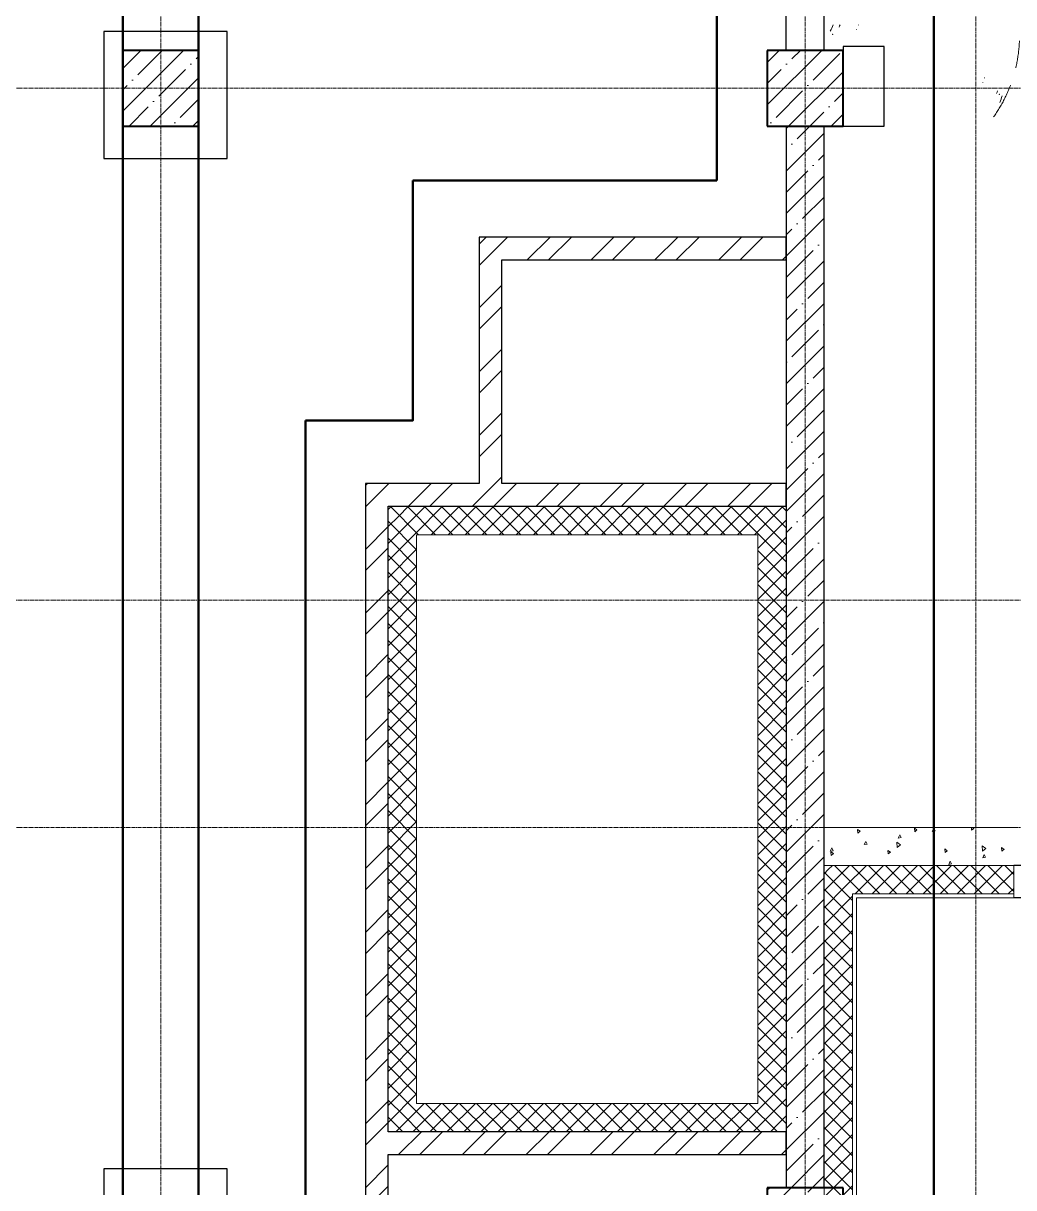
# Model space of a CAD drawing. Header units: millimetres. Extents: x -24360 to 609566, y -391049 to 148426.
# Drawn here: x 23475 to 28700, y 73100 to 79243 of the extents above; entities that cross this region are included whole.
import ezdxf

# ---------------------------------------------------------------- set-up
doc = ezdxf.new("R2010")
doc.units = ezdxf.units.MM
for name, pattern in [('CENTER2', [28.575, 19.05, -3.175, 3.175, -3.175]), ('DASHED', [19.05, 12.7, -6.35]), ('HIDDEN2', [4.7625, 3.175, -1.5875])]:
    doc.linetypes.add(name, pattern=pattern)
for name, color, linetype, lineweight in [('АР_Двери_внутренние_антипаника', 7, 'Continuous', 0), ('АР_Колонны', 70, 'Continuous', 30), ('АР_Стены ЖБ', 7, 'Continuous', 30), ('АР_Стены кирпич', 32, 'Continuous', 25), ('АР_Стены ПЕНОблок', 52, 'Continuous', 20), ('АР_Утеплитель', 31, 'Continuous', 0), ('АР_Штриховка', 8, 'Continuous', 0)]:
    doc.layers.add(name, color=color, linetype=linetype, lineweight=lineweight)
for name, color, linetype, lineweight, true_color in [('АР_Оси_РД_100', 7, 'Continuous', 0, 0x525252), ('МАГНИТЫ', 7, 'Continuous', 0, 0xd100d1), ('РД_Витраж_вн', 7, 'Continuous', 25, 0x148aff), ('РД_Оси_100', 7, 'Continuous', 0, 0x525252)]:
    doc.layers.add(name, color=color, linetype=linetype, lineweight=lineweight, true_color=true_color)
doc.layers.add('КР_Балки-0.5', color=60, linetype='Continuous', lineweight=50, plot=False)

# ---------------------------------------------------------------- blocks, each defined once
blk = doc.blocks.new('СОШ_2200_АР_ОСИ_М100_28.05.24')
at = {"layer": 'АР_Оси_РД_100', "linetype": 'CENTER2'}
for p, q in [((24200, -6155), (24200, 139938.679)), ((27600, -6155), (27600, 139938.679)), ((-5954.958, 78900), (119910, 78900)), ((119910, 76200), (-5954.958, 76200)), ((-5954.958, 75000), (119910, 75000))]:
    blk.add_line(p, q, dxfattribs=at)
blk.add_lwpolyline([(28500, -6155), (28500, 139938.679)], dxfattribs=at)

msp = doc.modelspace()

# ---------------------------------------------------------------- hatches: boundary and pattern name
at = {"layer": 'АР_Штриховка', "linetype": 'Continuous', "lineweight": 5, "true_color": 0x000000}
h = msp.add_hatch(dxfattribs=at)
h.set_pattern_fill('ANSI35', color=18, scale=25, style=0)
h.paths.add_polyline_path([(24000, 78700), (24400, 78700), (24400, 79100), (24000, 79100)], flags=0)
h = msp.add_hatch(dxfattribs=at)
h.set_pattern_fill('ANSI35', color=18, scale=25, style=0)
h.paths.add_polyline_path([(27400, 78700), (27800, 78700), (27800, 79100), (27400, 79100)], flags=0)
h = msp.add_hatch(dxfattribs=at)
h.set_pattern_fill('ANSI35', color=18, scale=25, angle=-360, style=0)
h.paths.add_polyline_path([(27700, 78700), (27500, 78700), (27500, 73100), (27700, 73100)], flags=0)
at = {"layer": 'АР_Штриховка', "linetype": 'Continuous', "lineweight": 0, "true_color": 0x000000}
h = msp.add_hatch(dxfattribs=at)
h.set_pattern_fill('ANSI32', color=18, scale=25, angle=-360, style=0)
h.paths.add_polyline_path([(25880, 78115), (26000, 77995), (27500, 77995), (27500, 78115)], flags=0)
h = msp.add_hatch(dxfattribs=at)
h.set_pattern_fill('ANSI32', color=18, scale=25, style=0)
h.paths.add_polyline_path([(25880, 76815), (25960, 76785), (26000, 76815), (26000, 77995), (25880, 78115)], flags=0)
h = msp.add_hatch(dxfattribs=at)
h.set_pattern_fill('ANSI32', color=18, scale=25, angle=1.3e-14, style=0)
h.paths.add_polyline_path([(25280, 71575), (25400, 71695), (25400, 73275), (25370, 73355), (25280, 73395)], flags=0)
h.paths.add_polyline_path([(25280, 73395), (25370, 73355), (25400, 73395), (25400, 76695), (25280, 76815)], flags=0)
h = msp.add_hatch(dxfattribs=at)
h.set_pattern_fill('ANSI32', color=18, scale=25, angle=-1.5e-12, style=0)
h.paths.add_polyline_path([(25280, 76815), (25400, 76695), (26000, 76695), (25960, 76785), (25880, 76815)], flags=0)
h.paths.add_polyline_path([(26000, 76815), (25960, 76785), (26000, 76695), (27500, 76695), (27500, 76815)], flags=0)
h = msp.add_hatch(dxfattribs=at)
h.set_pattern_fill('ANSI37', color=18, scale=20, angle=-360, style=0)
h.paths.add_polyline_path([(27350, 76545), (27500, 76695), (25400, 76695), (25550, 76545)], flags=0)
h = msp.add_hatch(dxfattribs=at)
h.set_pattern_fill('ANSI37', color=18, scale=20, angle=-360, style=0)
h.paths.add_polyline_path([(25550, 76545), (25400, 76695), (25400, 73395), (25550, 73545)], flags=0)
h = msp.add_hatch(dxfattribs=at)
h.set_pattern_fill('ANSI37', color=18, scale=20, style=0)
h.paths.add_polyline_path([(27350, 73545), (27500, 73395), (27500, 76695), (27350, 76545)], flags=0)
h = msp.add_hatch(dxfattribs=at)
h.set_pattern_fill('ANSI37', color=18, scale=20, angle=-360, style=0)
h.paths.add_polyline_path([(27850, 74650), (27700, 74800), (27700, 71300), (27850, 71300)], flags=0)
h = msp.add_hatch(dxfattribs=at)
h.set_pattern_fill('ANSI37', color=18, scale=20, angle=-360, style=0)
h.paths.add_polyline_path([(25550, 73545), (25400, 73395), (27500, 73395), (27350, 73545)], flags=0)
h = msp.add_hatch(dxfattribs=at)
h.set_pattern_fill('ANSI32', color=18, scale=25, angle=360, style=0)
h.paths.add_polyline_path([(27500, 73275), (27500, 73395), (25400, 73395), (25370, 73355), (25400, 73275)], flags=0)
at = {"layer": 'АР_Штриховка', "linetype": 'Continuous', "lineweight": 5, "true_color": 0x000000}
h = msp.add_hatch(dxfattribs=at)
h.set_pattern_fill('ANSI35', color=18, scale=25, style=0)
h.paths.add_polyline_path([(27400, 72700), (27800, 72700), (27800, 73100), (27400, 73100)], flags=0)

# ---------------------------------------------------------------- linework, layer by layer
at = {"color": 2, "lineweight": 50}
for points in [[(29275, 90117.643), (28278, 90117.643), (28278, 71611), (44686.877, 71611), (44686.877, 90117.643)], [(27133, 85583), (27133, 78414)], [(25530, 78414), (25530, 77147), (24963, 77147)], [(25530, 78414), (27133, 78414)], [(27133, 71160), (24963, 71160), (24963, 77147)]]:
    msp.add_lwpolyline(points, dxfattribs=at)
at = {"color": 2}
for points in [[(23900, 78530), (24550, 78530), (24550, 79200), (23900, 79200)], [(23900, 72530), (24550, 72530), (24550, 73200), (23900, 73200)]]:
    msp.add_lwpolyline(points, close=True, dxfattribs=at)
at = {"layer": 'АР_Двери_внутренние_антипаника', "color": 18, "linetype": 'Continuous', "true_color": 0x000000}
for centre, radius, start, end in [((28647.539, 78797.649), 1000, 154.1086387, 156.2244587), ((26836.431, 79555.883), 1000, 340.4950087, 341.3083487), ((27870.447, 79211.39), 1, 247.1867687, 337.1867687), ((27879.933, 79233.943), 1, 337.1867687, 67.1867687), ((28546.835, 78953.422), 1, 67.1867687, 157.1867687), ((28537.349, 78930.869), 1, 157.1867687, 247.1867687), ((29506.713, 78432.674), 1000, 153.0651887, 153.8785287), ((27698.162, 79196.988), 1000, 338.1490787, 340.2648987)]:
    msp.add_arc(centre, radius, start, end, dxfattribs=at)
at = {"layer": 'АР_Двери_внутренние_антипаника', "color": 18, "linetype": 'DASHED', "lineweight": 0, "ltscale": 15, "true_color": 0x000000}
msp.add_arc((27987.847, 79177.844), 742.676, 324.7325036, 357.8513565, dxfattribs=at)
at = {"layer": 'АР_Двери_внутренние_антипаника', "color": 18, "linetype": 'Continuous', "true_color": 0x000000}
for p in [(27745.482, 79185.112), (28624.549, 78867.366)]:
    msp.add_point(p, dxfattribs=at)
at = {"layer": 'АР_Колонны', "color": 18, "linetype": 'HIDDEN2', "lineweight": 25, "true_color": 0x000000}
for p, q in [((24000, 79100), (24400, 79100)), ((24000, 78700), (24000, 79100)), ((24400, 79100), (24400, 78700)), ((27400, 79100), (27800, 79100)), ((27400, 78700), (27400, 79100)), ((27800, 79100), (27800, 78700)), ((24400, 78700), (24000, 78700)), ((27800, 78700), (27400, 78700)), ((27400, 73100), (27800, 73100)), ((27400, 72700), (27400, 73100)), ((27800, 73100), (27800, 72700))]:
    msp.add_line(p, q, dxfattribs=at)
at = {"layer": 'АР_Колонны', "color": 18, "linetype": 'Continuous', "lineweight": 30, "true_color": 0x000000}
for p, q in [((24400, 79100), (24000, 79100)), ((24000, 79100), (24000, 78700)), ((24400, 78700), (24400, 79100)), ((27800, 79100), (27400, 79100)), ((27400, 79100), (27400, 78700)), ((27800, 78700), (27800, 79100)), ((24000, 78700), (24400, 78700)), ((27400, 78700), (27800, 78700)), ((27800, 73100), (27400, 73100)), ((27400, 73100), (27400, 72700)), ((27800, 72700), (27800, 73100))]:
    msp.add_line(p, q, dxfattribs=at)
at = {"layer": 'АР_Стены ЖБ', "color": 18, "linetype": 'Continuous', "lineweight": 40, "true_color": 0x000000}
for p, q in [((24400, 79100), (24000, 79100)), ((24000, 79100), (24000, 78700)), ((24400, 78700), (24400, 79100)), ((27800, 79100), (27400, 79100)), ((27400, 79100), (27400, 78700)), ((27800, 78700), (27800, 79100)), ((24000, 78700), (24400, 78700)), ((27400, 78700), (27800, 78700)), ((27800, 73100), (27400, 73100)), ((27400, 73100), (27400, 72700)), ((27800, 72700), (27800, 73100))]:
    msp.add_line(p, q, dxfattribs=at)
at = {"layer": 'АР_Стены ЖБ', "color": 18, "linetype": 'Continuous', "lineweight": 30, "true_color": 0x000000}
for p, q in [((27700, 78700), (27500, 78700)), ((27500, 78700), (27500, 73100)), ((27700, 73100), (27700, 78700)), ((27500, 73100), (27700, 73100))]:
    msp.add_line(p, q, dxfattribs=at)
at = {"layer": 'АР_Стены кирпич', "color": 18, "linetype": 'Continuous', "lineweight": 25, "true_color": 0x000000}
for p, q in [((27500, 78115), (25880, 78115)), ((25880, 78115), (25880, 76815)), ((27500, 77995), (27500, 78115)), ((26000, 77995), (27500, 77995)), ((26000, 76815), (26000, 77995)), ((25280, 76815), (25280, 73395)), ((25880, 76815), (25280, 76815)), ((27500, 76815), (26000, 76815)), ((27500, 76695), (27500, 76815)), ((25400, 73395), (25400, 76695)), ((25400, 76695), (26000, 76695)), ((26000, 76695), (27500, 76695)), ((25280, 73395), (25280, 71575)), ((27500, 73395), (25400, 73395)), ((27500, 73275), (27500, 73395)), ((25400, 73275), (27500, 73275)), ((25400, 71695), (25400, 73275))]:
    msp.add_line(p, q, dxfattribs=at)
at = {"layer": 'АР_Стены ПЕНОблок', "color": 18, "linetype": 'Continuous', "lineweight": 20, "true_color": 0x000000}
for p, q in [((28700, 75000.024), (27700, 75000)), ((27700, 75000), (27700.005, 74800)), ((27700.005, 74800), (28700.005, 74800.024))]:
    msp.add_line(p, q, dxfattribs=at)
at = {"layer": 'АР_Утеплитель', "color": 18, "linetype": 'Continuous', "lineweight": 0, "true_color": 0x000000}
for p, q in [((27500, 76695), (25400, 76695)), ((25400, 76695), (25400, 73395)), ((27500, 73395), (27500, 76695)), ((25550, 76545), (27350, 76545)), ((25550, 73545), (25550, 76545)), ((27350, 76545), (27350, 73545)), ((28699.999, 74800), (27700, 74800)), ((27700, 74800), (27700, 71300)), ((28699.999, 74650), (28699.999, 74800)), ((27850, 74650), (28699.999, 74650)), ((28699.999, 74650), (27850, 74650)), ((27850, 71300), (27850, 74650)), ((27850, 74650), (27850, 71300)), ((28699.999, 74630), (28699.999, 74650)), ((27870, 74630), (28699.999, 74630)), ((27870, 71300), (27870, 74630)), ((27350, 73545), (25550, 73545)), ((25400, 73395), (27500, 73395))]:
    msp.add_line(p, q, dxfattribs=at)
at = {"layer": 'АР_Штриховка', "color": 18, "linetype": 'Continuous', "lineweight": 0, "true_color": 0x000000}
for p, q in [((27889.356, 74980.464), (27876.021, 74989.645)), ((27877.753, 74970.777), (27876.092, 74989.754)), ((27877.755, 74970.774), (27889.429, 74980.57)), ((28091.099, 74944.739), (28098.848, 74962.142)), ((28091.12, 74944.685), (28106.08, 74947.593)), ((28106.08, 74947.593), (28098.868, 74962.088)), ((28189.468, 74987.839), (28176.134, 74997.021)), ((28177.866, 74978.153), (28176.205, 74997.131)), ((28177.868, 74978.151), (28189.542, 74987.947)), ((28270.619, 74979.635), (28278.367, 74997.038)), ((28270.64, 74979.58), (28285.6, 74982.488)), ((28285.6, 74982.489), (28278.388, 74996.984)), ((28477.979, 74985.53), (28476.711, 75000.019)), ((28477.981, 74985.527), (28489.655, 74995.323)), ((28489.581, 74995.215), (28482.604, 75000.019)), ((27732.059, 74874.949), (27739.808, 74892.352)), ((27747.04, 74877.803), (27739.828, 74892.298)), ((27911.579, 74909.844), (27919.328, 74927.247)), ((27911.6, 74909.79), (27926.56, 74912.698)), ((27926.56, 74912.698), (27919.348, 74927.193)), ((28037.771, 74860.6), (28036.111, 74879.577)), ((28103.153, 74908.222), (28084.112, 74923.295)), ((28084.719, 74894.747), (28084.128, 74923.316)), ((28084.676, 74894.762), (28103.127, 74908.258)), ((28349.487, 74877.662), (28336.152, 74886.844)), ((28337.884, 74867.977), (28336.224, 74886.954)), ((28553.06, 74889.302), (28534.019, 74904.374)), ((28534.626, 74875.827), (28534.035, 74904.396)), ((28534.582, 74875.842), (28553.033, 74889.339)), ((28649.599, 74885.038), (28636.264, 74894.219)), ((28637.997, 74875.353), (28636.337, 74894.331)), ((28637.999, 74875.351), (28649.674, 74885.147)), ((27732.08, 74874.895), (27747.04, 74877.803)), ((27749.262, 74862.911), (27735.927, 74872.092)), ((27737.658, 74853.223), (27735.998, 74872.201)), ((27737.66, 74853.221), (27749.335, 74863.017)), ((28049.374, 74870.286), (28036.039, 74879.468)), ((28037.773, 74860.597), (28049.448, 74870.393)), ((28337.886, 74867.974), (28349.561, 74877.77)), ((28357.159, 74805.693), (28364.907, 74823.096)), ((28372.14, 74808.547), (28364.928, 74823.042)), ((28536.679, 74840.588), (28544.427, 74857.991)), ((28536.7, 74840.534), (28551.66, 74843.442)), ((28551.66, 74843.442), (28544.448, 74857.938)), ((27721.729, 74778.271), (27743.458, 74800)), ((27904.525, 74650), (27754.525, 74800)), ((27766.63, 74733.37), (27833.26, 74800)), ((27811.531, 74688.468), (27923.063, 74800)), ((27994.328, 74650), (27844.328, 74800)), ((27862.866, 74650), (28012.866, 74800)), ((28084.13, 74650), (27934.13, 74800)), ((27952.668, 74650), (28102.668, 74800)), ((28173.933, 74650), (28023.933, 74800)), ((28042.471, 74650), (28192.471, 74800)), ((28263.735, 74650), (28113.735, 74800)), ((28132.273, 74650), (28282.273, 74800)), ((28353.538, 74650), (28203.538, 74800)), ((28222.076, 74650), (28372.076, 74800)), ((28443.34, 74650), (28293.34, 74800)), ((28311.878, 74650), (28461.878, 74800)), ((28357.18, 74805.639), (28372.14, 74808.547)), ((28533.143, 74650), (28383.143, 74800)), ((28401.681, 74650), (28551.681, 74800)), ((28622.945, 74650), (28472.945, 74800)), ((28491.483, 74650), (28641.483, 74800)), ((28699.999, 74662.749), (28562.748, 74800)), ((28581.286, 74650), (28699.999, 74768.713)), ((28699.999, 74752.551), (28652.551, 74800)), ((28671.089, 74650), (28699.999, 74678.911))]:
    msp.add_line(p, q, dxfattribs=at)
at = {"layer": 'КР_Балки-0.5', "color": 18, "ltscale": 200, "true_color": 0x000000}
for p, q in [((24000, 68975.002), (24000, 87000)), ((24400, 87000), (24400, 68975.002))]:
    msp.add_line(p, q, dxfattribs=at)
at = {"layer": 'МАГНИТЫ', "color": 18, "lineweight": 30, "true_color": 0x000000}
for p, q in [((28016.672, 79119.674), (27800, 79119.674)), ((27800, 79119.674), (27800, 78700)), ((28016.672, 78700), (28016.672, 79119.674)), ((27800, 78700), (28016.672, 78700))]:
    msp.add_line(p, q, dxfattribs=at)
at = {"layer": 'РД_Витраж_вн', "color": 18, "linetype": 'Continuous', "lineweight": 25, "true_color": 0x000000}
for p, q in [((27500, 79100), (27500, 80630)), ((27700, 79100), (27700, 80630)), ((44499.999, 74800), (28699.999, 74800)), ((44499.999, 74630), (28699.999, 74630))]:
    msp.add_line(p, q, dxfattribs=at)

# ---------------------------------------------------------------- block references
at = {"layer": 'РД_Оси_100'}
msp.add_blockref('СОШ_2200_АР_ОСИ_М100_28.05.24', (0, 0), dxfattribs=at)

doc.saveas('drawing.dxf')
